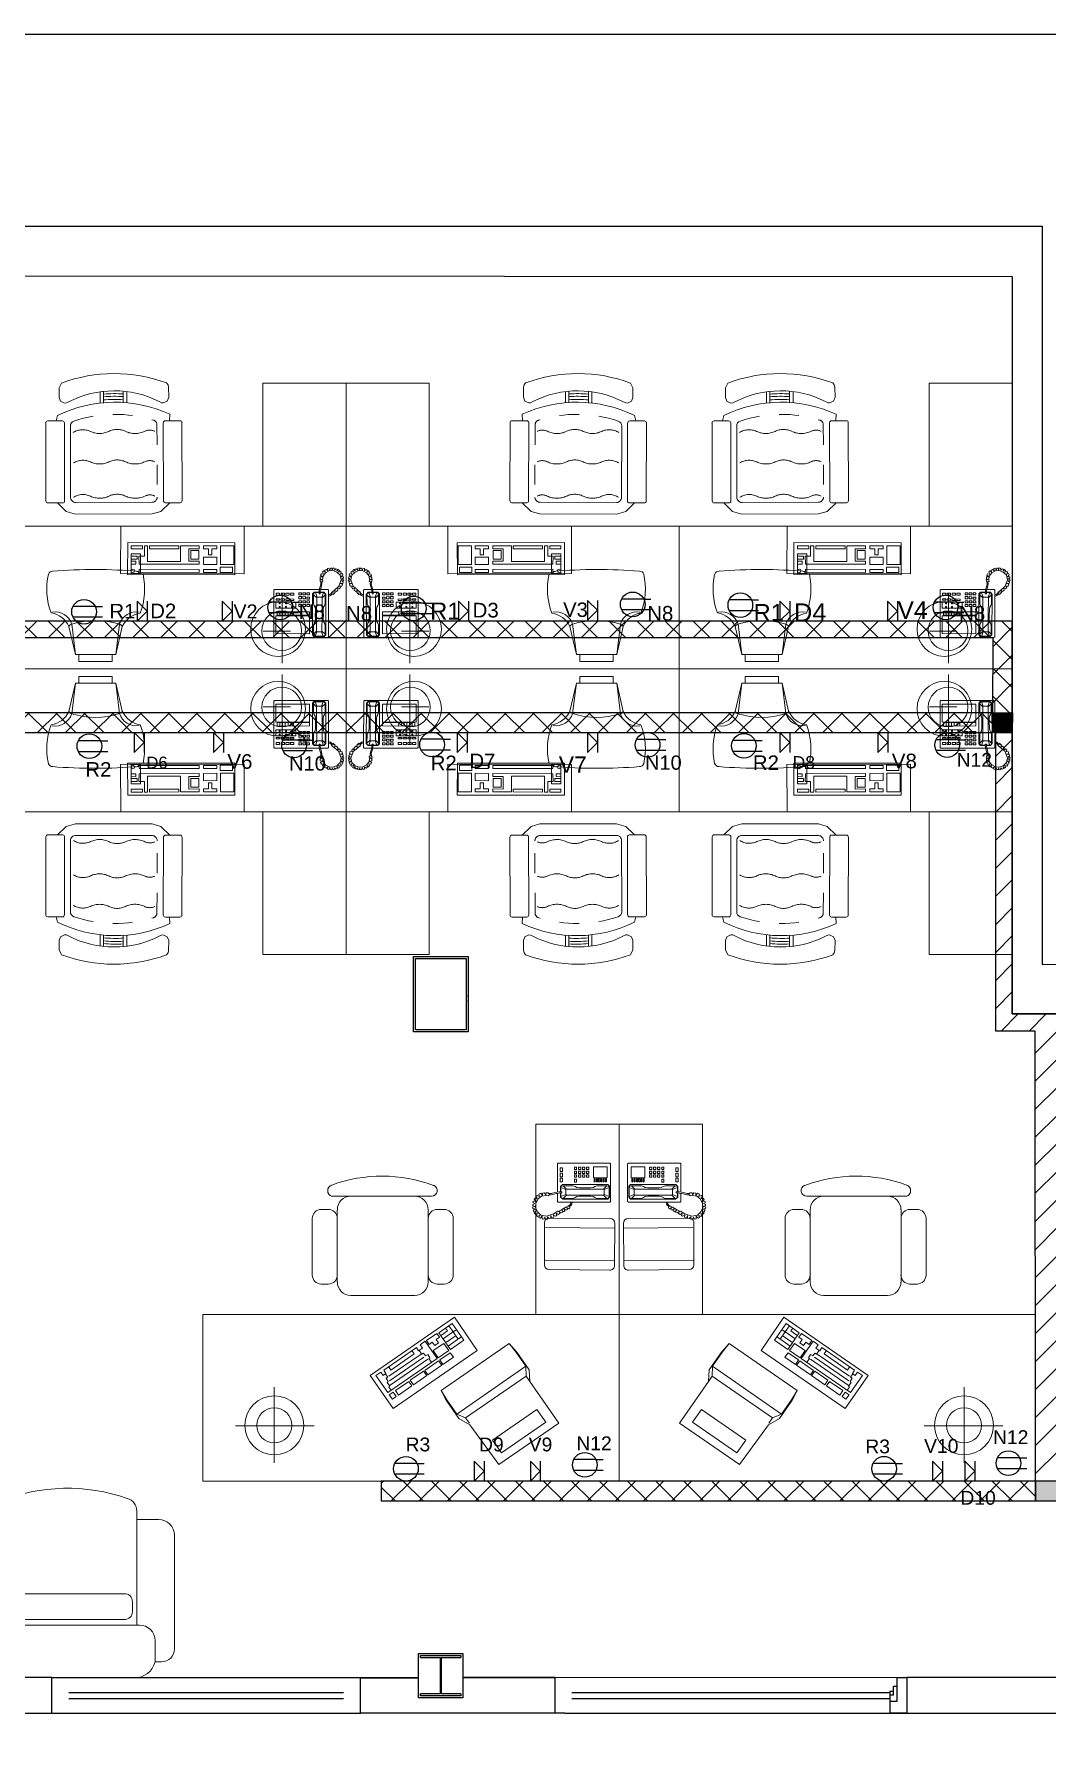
# Model space of a CAD drawing. Header units: metres. Extents: x 0 to 175, y -70 to 21.
# Drawn here: x 92.09 to 97.19, y 4.14 to 12.74 of the extents above; entities that cross this region are included whole.
import ezdxf

# ---------------------------------------------------------------- set-up
doc = ezdxf.new("R2010")
doc.units = ezdxf.units.M
doc.header["$LTSCALE"] = 0.5
doc.linetypes.add('DASHED2', pattern=[0.375, 0.25, -0.125])
for name, color, linetype in [('CANALETA', 5, 'Continuous'), ('COMUNICACION', 7, 'Continuous'), ('CUADRO', 7, 'Continuous'), ('EDIFICIO', 8, 'Continuous'), ('ENCHUFES', 5, 'Continuous'), ('Textos', 7, 'Continuous')]:
    doc.layers.add(name, color=color, linetype=linetype)
doc.layers.add('MUEBLES', color=56, linetype='Continuous', lineweight=9)
doc.styles.get("Standard").update_dxf_attribs({"font": 'arial.ttf'})

# ---------------------------------------------------------------- blocks, each defined once
blk = doc.blocks.new('A$C7FC67F2A')
for p, q in [((0, 0), (0, 1400)), ((0, 1400), (599.8, 1400)), ((330.9, 1365.8), (324.7, 1359.3)), ((339.9, 1364.3), (330.9, 1365.8)), ((331.4, 1351.1), (347.4, 1369.8)), ((341.6, 1376.3), (335.9, 1370.8)), ((335.9, 1370.8), (339.9, 1364.3)), ((347.8, 1374), (341.6, 1376.3)), ((355.5, 1385.3), (347, 1382.7)), ((347, 1382.7), (347.8, 1374.1)), ((347.8, 1370.1), (374.7, 1379.6)), ((358.7, 1377), (355.5, 1385.3)), ((365, 1388.1), (358.4, 1386.1)), ((358.4, 1386.1), (358.7, 1377)), ((370.7, 1382.1), (365, 1388.1)), ((374.9, 1391.3), (370.7, 1389.9)), ((370.7, 1389.9), (370.7, 1382.1)), ((374.7, 1379.6), (393.2, 1375.6)), ((377.5, 1382.5), (374.9, 1391.3)), ((381.7, 1389.9), (377.5, 1382.5)), ((387.5, 1388.8), (381.7, 1389.9)), ((387.2, 1379.9), (387.5, 1388.8)), ((394.9, 1386.8), (387.2, 1379.9)), ((393.2, 1375.6), (405.6, 1363)), ((400.7, 1384.5), (394.9, 1386.8)), ((398.1, 1376.2), (400.7, 1384.5)), ((405.8, 1380.2), (398.1, 1376.2)), ((405.6, 1363), (412.8, 1346.5)), ((409.3, 1376.5), (405.8, 1380.2)), ((405.9, 1368.5), (409.3, 1376.5)), ((413.6, 1371.9), (405.9, 1368.5)), ((410.2, 1361.3), (417.6, 1367.4)), ((417.6, 1367.4), (413.6, 1371.9)), ((599.8, 1400), (599.8, 0)), ((599.8, 1400), (599.8, 1050)), ((1199.8, 1400), (599.8, 1400)), ((1199.8, 1050), (1199.8, 1400)), ((132.1, 1322.9), (134.9, 1325.8)), ((132.5, 1099.4), (132.1, 1322.9)), ((134.9, 1325.8), (330.1, 1326.2)), ((136.4, 1307.4), (143.4, 1314.5)), ((136.5, 1264.9), (136.4, 1307.4)), ((137.8, 1304.5), (140.6, 1310.2)), ((156.2, 1297.5), (137.8, 1304.5)), ((137.9, 1270.6), (137.8, 1304.5)), ((140.6, 1310.2), (146.3, 1311.6)), ((143.4, 1314.5), (313.2, 1314.8)), ((146.3, 1311.6), (184.4, 1311.7)), ((146.3, 1311.6), (159, 1298.9)), ((159, 1298.9), (156.2, 1297.5)), ((156.2, 1297.5), (156.2, 1277.7)), ((222.7, 1299.1), (159, 1298.9)), ((184.4, 1311.7), (191.5, 1308.9)), ((191.5, 1308.9), (198.6, 1304.7)), ((198.6, 1304.7), (208.5, 1303.3)), ((208.5, 1303.3), (222.7, 1303.3)), ((249.5, 1303.4), (222.7, 1303.3)), ((222.7, 1299.1), (299, 1299.2)), ((259.4, 1304.8), (249.5, 1303.4)), ((266.5, 1309), (259.4, 1304.8)), ((273.6, 1311.9), (266.5, 1309)), ((311.8, 1312), (273.6, 1311.9)), ((311.8, 1312), (299, 1299.2)), ((299, 1299.2), (301.9, 1297.8)), ((301.9, 1297.8), (320.3, 1304.9)), ((301.9, 1297.8), (301.9, 1278)), ((307.8, 1334.6), (304.6, 1326.1)), ((311.8, 1338.6), (307.8, 1334.6)), ((310.3, 1326.1), (312, 1332.4)), ((314.5, 1341.6), (311.8, 1338.6)), ((317.4, 1310.6), (311.8, 1312)), ((312, 1332.4), (316.5, 1338.1)), ((315, 1349.3), (312.5, 1346.8)), ((312.5, 1346.8), (314.5, 1341.6)), ((313.2, 1314.8), (321.7, 1307.7)), ((319.2, 1347.3), (315, 1349.3)), ((327.4, 1291.6), (316, 1290.8)), ((316, 1290.8), (316, 1286.5)), ((320.5, 1354.6), (316.5, 1350.8)), ((316.5, 1350.8), (319.2, 1347.3)), ((316.5, 1338.1), (318.5, 1339.6)), ((320.3, 1304.9), (317.4, 1310.6)), ((318.5, 1339.6), (318.2, 1342.6)), ((318.2, 1342.6), (321.2, 1339.6)), ((320.3, 1291.1), (320.3, 1304.9)), ((328.7, 1351.6), (320.5, 1354.6)), ((321.2, 1339.6), (331.4, 1351.1)), ((321.7, 1307.7), (321.7, 1291.2)), ((324.7, 1359.3), (328.7, 1351.6)), ((336.5, 1293.6), (327.4, 1291.6)), ((330.1, 1326.2), (332.9, 1323.3)), ((332.9, 1323.3), (333, 1292.8)), ((350, 1297.1), (336.5, 1293.6)), ((342.6, 1290.2), (356, 1293.7)), ((356.9, 1298), (350, 1297.1)), ((356, 1293.7), (363.5, 1293.4)), ((364.3, 1297.7), (356.9, 1298)), ((363.5, 1293.4), (365.2, 1294.3)), ((368, 1302.9), (364.3, 1297.7)), ((365.2, 1294.3), (368.3, 1291.1)), ((374.6, 1301.7), (368, 1302.9)), ((368.3, 1291.1), (375.2, 1290.6)), ((373.6, 1298.9), (378.5, 1290.9)), ((375.2, 1290.6), (373.6, 1298.9)), ((389.7, 1303.2), (374.6, 1301.7)), ((378.5, 1290.9), (386.2, 1291.4)), ((386.2, 1291.4), (387.1, 1300.6)), ((387.1, 1300.6), (393.4, 1292.6)), ((403.4, 1314.1), (389.7, 1303.2)), ((393.4, 1292.6), (400, 1296.3)), ((400, 1296.3), (398.2, 1304.9)), ((398.2, 1304.9), (406.3, 1300.9)), ((411.4, 1329.3), (403.4, 1314.1)), ((406.3, 1300.9), (411.4, 1305.2)), ((411.4, 1305.2), (406.5, 1311.8)), ((406.5, 1311.8), (414.3, 1310.7)), ((418.8, 1362.2), (410.2, 1361.3)), ((412.8, 1346.5), (411.4, 1329.3)), ((412, 1323), (421.4, 1322.1)), ((417.7, 1316.1), (412, 1323)), ((414.3, 1310.7), (417.7, 1316.1)), ((415.3, 1351), (421.1, 1357.6)), ((423.1, 1350.8), (415.3, 1351)), ((415.4, 1342.2), (424.5, 1345.3)), ((423.7, 1340.2), (415.4, 1342.2)), ((415.4, 1331.9), (423.1, 1335.3)), ((423.1, 1328.2), (415.4, 1331.9)), ((421.1, 1357.6), (418.8, 1362.2)), ((421.4, 1322.1), (423.1, 1328.2)), ((424.5, 1345.3), (423.1, 1350.8)), ((423.1, 1335.3), (423.7, 1340.2)), ((143.5, 1259.3), (136.5, 1264.9)), ((156.2, 1277.7), (137.9, 1270.6)), ((137.9, 1270.6), (140.7, 1264.9)), ((140.7, 1264.9), (146.4, 1263.5)), ((314.7, 1259.6), (143.5, 1259.3)), ((146.4, 1263.5), (159.1, 1276.3)), ((146.4, 1263.5), (184.5, 1263.6)), ((222.8, 1246.7), (147.8, 1246.6)), ((147.8, 1246.6), (148.1, 1105.1)), ((159.1, 1276.3), (156.2, 1277.7)), ((222.7, 1276.4), (159.1, 1276.3)), ((184.5, 1263.6), (191.6, 1266.5)), ((191.6, 1266.5), (198.7, 1270.7)), ((198.7, 1270.7), (208.6, 1272.2)), ((208.6, 1272.2), (222.7, 1272.2)), ((222.7, 1276.4), (299.1, 1276.6)), ((249.6, 1272.2), (222.7, 1272.2)), ((223.1, 1105.3), (222.8, 1246.7)), ((239.7, 1246.8), (225.6, 1246.7)), ((225.6, 1246.7), (225.9, 1110.9)), ((240, 1111), (239.7, 1246.8)), ((259.5, 1270.8), (249.6, 1272.2)), ((266.6, 1266.6), (259.5, 1270.8)), ((262.4, 1246.8), (270.9, 1246.8)), ((262.4, 1235.5), (262.4, 1246.8)), ((270.9, 1235.5), (262.4, 1235.5)), ((262.4, 1218.5), (262.4, 1229.8)), ((262.4, 1229.8), (270.9, 1229.8)), ((273.7, 1263.8), (266.6, 1266.6)), ((270.9, 1246.8), (270.9, 1235.5)), ((270.9, 1229.8), (270.9, 1218.5)), ((311.8, 1263.9), (273.7, 1263.8)), ((277.9, 1246.8), (286.4, 1246.9)), ((278, 1235.5), (277.9, 1246.8)), ((286.4, 1235.5), (278, 1235.5)), ((278, 1229.9), (286.5, 1229.9)), ((278, 1218.5), (278, 1229.9)), ((286.4, 1246.9), (286.4, 1235.5)), ((286.5, 1229.9), (286.5, 1218.6)), ((293.5, 1246.9), (302, 1246.9)), ((293.5, 1235.6), (293.5, 1246.9)), ((302, 1235.6), (293.5, 1235.6)), ((295, 1218.6), (294.9, 1229.9)), ((294.9, 1229.9), (303.4, 1229.9)), ((299.1, 1276.6), (301.9, 1278)), ((311.8, 1263.9), (299.1, 1276.6)), ((301.9, 1278), (320.3, 1271)), ((302, 1246.9), (302, 1235.6)), ((303.4, 1229.9), (303.5, 1218.6)), ((310.5, 1235.6), (310.5, 1246.9)), ((310.5, 1246.9), (319, 1246.9)), ((319, 1235.6), (310.5, 1235.6)), ((310.5, 1229.9), (319, 1229.9)), ((310.5, 1218.6), (310.5, 1229.9)), ((317.5, 1265.3), (311.8, 1263.9)), ((321.7, 1266.7), (314.7, 1259.6)), ((316, 1286.5), (328.2, 1286.7)), ((320.3, 1271), (317.5, 1265.3)), ((319, 1246.9), (319, 1235.6)), ((319, 1229.9), (319, 1218.6)), ((320.3, 1271), (320.3, 1286.6)), ((321.7, 1286.6), (321.7, 1266.7)), ((328.2, 1286.7), (342.6, 1290.2)), ((333, 1287.9), (333.4, 1099.8)), ((159, 1052), (158.7, 1166.5)), ((225.7, 1178.8), (239.9, 1178.9)), ((225.8, 1167.5), (239.9, 1167.5)), ((225.8, 1156.2), (239.9, 1156.2)), ((255.4, 1188.8), (255.6, 1105.3)), ((280.9, 1188.8), (255.4, 1188.8)), ((258.3, 1174.7), (258.3, 1170.4)), ((262.5, 1174.7), (258.3, 1174.7)), ((258.3, 1170.4), (262.5, 1170.4)), ((258.3, 1149.2), (258.3, 1145)), ((262.6, 1149.2), (258.3, 1149.2)), ((270.9, 1218.5), (262.4, 1218.5)), ((262.4, 1212.9), (270.9, 1212.9)), ((262.5, 1201.5), (262.4, 1212.9)), ((271, 1201.6), (262.5, 1201.5)), ((262.5, 1170.4), (262.5, 1174.7)), ((262.6, 1145), (262.6, 1149.2)), ((270.9, 1212.9), (271, 1201.6)), ((273.8, 1174.7), (273.8, 1170.4)), ((278.1, 1174.7), (273.8, 1174.7)), ((273.8, 1170.4), (278.1, 1170.5)), ((273.9, 1149.2), (273.9, 1145)), ((278.1, 1149.2), (273.9, 1149.2)), ((286.5, 1218.6), (278, 1218.5)), ((278, 1212.9), (286.5, 1212.9)), ((278, 1201.6), (278, 1212.9)), ((286.5, 1201.6), (278, 1201.6)), ((278.1, 1170.5), (278.1, 1174.7)), ((278.1, 1145), (278.1, 1149.2)), ((281, 1105.4), (280.9, 1188.8)), ((286.5, 1212.9), (286.5, 1201.6)), ((288, 1180.4), (288, 1166.2)), ((293.6, 1180.4), (288, 1180.4)), ((288, 1166.2), (293.7, 1166.2)), ((293.7, 1160.6), (288, 1160.6)), ((288, 1160.6), (288, 1146.4)), ((293.7, 1166.2), (293.6, 1180.4)), ((293.7, 1146.4), (293.7, 1160.6)), ((303.5, 1218.6), (295, 1218.6)), ((295, 1201.6), (295, 1212.9)), ((295, 1212.9), (303.5, 1212.9)), ((303.5, 1201.6), (295, 1201.6)), ((303.5, 1212.9), (303.5, 1201.6)), ((309.2, 1166.3), (309.2, 1180.4)), ((309.2, 1180.4), (317.7, 1180.4)), ((317.7, 1166.3), (309.2, 1166.3)), ((309.3, 1146.5), (309.2, 1160.6)), ((309.2, 1160.6), (317.7, 1160.6)), ((319, 1218.6), (310.5, 1218.6)), ((310.5, 1213), (319, 1213)), ((310.6, 1201.6), (310.5, 1213)), ((319, 1201.7), (310.6, 1201.6)), ((317.7, 1180.4), (317.7, 1166.3)), ((317.7, 1160.6), (317.7, 1146.5)), ((319, 1213), (319, 1201.7)), ((24, 1131.3), (314.7, 1131.9)), ((132.5, 1099.4), (135.4, 1096.6)), ((135.4, 1096.6), (330.6, 1097)), ((148.1, 1105.1), (223.1, 1105.3)), ((225.8, 1144.9), (239.9, 1144.9)), ((225.8, 1133.6), (240, 1133.6)), ((225.8, 1122.3), (240, 1122.3)), ((225.9, 1110.9), (240, 1111)), ((255.6, 1105.3), (281, 1105.4)), ((258.3, 1145), (262.6, 1145)), ((262.6, 1123.7), (258.4, 1123.7)), ((258.4, 1123.7), (258.4, 1119.5)), ((258.4, 1119.5), (262.6, 1119.5)), ((262.6, 1119.5), (262.6, 1123.7)), ((273.9, 1145), (278.1, 1145)), ((273.9, 1123.8), (273.9, 1119.5)), ((278.2, 1123.8), (273.9, 1123.8)), ((273.9, 1119.5), (278.2, 1119.5)), ((278.2, 1119.5), (278.2, 1123.8)), ((288, 1146.4), (293.7, 1146.4)), ((293.7, 1140.8), (288, 1140.8)), ((288, 1140.8), (288.1, 1126.6)), ((288.1, 1126.6), (293.7, 1126.6)), ((293.7, 1121), (288.1, 1121)), ((288.1, 1121), (288.1, 1106.8)), ((288.1, 1106.8), (293.8, 1106.8)), ((293.7, 1126.6), (293.7, 1140.8)), ((293.8, 1106.8), (293.7, 1121)), ((317.7, 1146.5), (309.3, 1146.5)), ((309.3, 1126.7), (309.3, 1140.8)), ((309.3, 1140.8), (317.8, 1140.8)), ((317.8, 1126.7), (309.3, 1126.7)), ((309.3, 1106.9), (309.3, 1121)), ((309.3, 1121), (317.8, 1121)), ((317.8, 1106.9), (309.3, 1106.9)), ((317.8, 1140.8), (317.8, 1126.7)), ((317.8, 1121), (317.8, 1106.9)), ((330.6, 1097), (333.4, 1099.8)), ((599.8, 1050), (1199.8, 1050)), ((395.4, 932.2), (530, 932.4)), ((396.3, 482.2), (395.4, 932.2)), ((597.6, 972.4), (399.6, 971.8)), ((401.1, 452.5), (399.6, 971.8)), ((530.9, 482.4), (530, 932.4)), ((404.8, 922.9), (426.9, 923)), ((404.9, 870.8), (404.8, 922.9)), ((427, 870.8), (404.9, 870.8)), ((426.9, 923), (427, 870.8)), ((438.6, 928.8), (516.7, 929)), ((438.7, 872.3), (438.6, 928.8)), ((516.8, 872.5), (438.7, 872.3)), ((516.7, 929), (516.8, 872.5)), ((405.6, 800.8), (405.5, 857.3)), ((405.5, 857.3), (418, 857.3)), ((418.1, 800.8), (405.6, 800.8)), ((418, 857.3), (418.1, 800.8)), ((438.9, 800.8), (438.7, 857.4)), ((438.7, 857.4), (469.5, 857.4)), ((469.6, 800.9), (438.9, 800.8)), ((469.5, 857.4), (469.6, 800.9)), ((478.8, 835.8), (504.4, 835.9)), ((478.8, 822.5), (478.8, 835.8)), ((504.4, 822.6), (478.8, 822.5)), ((504.3, 857.5), (516.8, 857.5)), ((504.4, 835.9), (504.3, 857.5)), ((504.5, 801), (504.4, 822.6)), ((516.9, 801), (504.5, 801)), ((516.8, 857.5), (516.9, 801)), ((405.7, 782.5), (418.1, 782.5)), ((406.2, 530.7), (405.7, 782.5)), ((418.1, 782.5), (418.6, 530.7)), ((439.7, 782.6), (452.2, 782.6)), ((440.2, 530.5), (439.7, 782.6)), ((452.2, 782.6), (452.3, 739.4)), ((452.3, 739.4), (504.6, 739.5)), ((460.6, 747.7), (460.5, 781.8)), ((460.5, 781.8), (496.8, 781.8)), ((496.9, 747.8), (460.6, 747.7)), ((496.8, 781.8), (496.9, 747.8)), ((504.5, 782.7), (516.9, 782.7)), ((504.6, 739.5), (504.5, 782.7)), ((516.9, 782.7), (517.1, 704.6)), ((517.1, 704.6), (451, 704.5)), ((451, 704.5), (451.3, 565.7)), ((504.9, 574.1), (504.7, 697.9)), ((504.7, 697.9), (517.1, 697.9)), ((517.1, 697.9), (517.4, 574.1)), ((661.8, 622.4), (698.2, 659.3)), ((698.2, 640.5), (698.3, 702.6)), ((706.9, 711.2), (1036.2, 710.5)), ((1042.8, 702.1), (1042.7, 640.7)), ((1042.7, 658.8), (1069.8, 659.6)), ((1125.1, 648.4), (1117.5, 632.2)), ((1141.6, 654.9), (1125.1, 648.4)), ((1183, 654.6), (1141.6, 654.9)), ((1193.4, 651.9), (1183, 654.6)), ((1201.3, 645.3), (1193.4, 651.9)), ((517.4, 574.1), (504.9, 574.1)), ((650.7, 263.4), (651.4, 586)), ((651.4, 586), (661.8, 622.4)), ((700.2, 584.7), (699.2, 263.9)), ((706.7, 632.6), (1033.8, 631.8)), ((1117.5, 632.2), (1118.4, 624.3)), ((1118.4, 624.3), (1123.2, 615.4)), ((483.4, 536.8), (401.3, 536.7)), ((401.3, 536.7), (401.4, 497)), ((418.6, 530.7), (406.2, 530.7)), ((473.4, 529.9), (440.2, 530.5)), ((440.3, 497), (440.3, 516.7)), ((440.3, 516.7), (452.7, 516.7)), ((451.3, 565.7), (517.4, 565.8)), ((452.7, 516.7), (452.8, 497.1)), ((461, 522.5), (473.5, 522.6)), ((461.1, 497.1), (461, 522.5)), ((517.4, 552.5), (473.4, 552.4)), ((473.4, 552.4), (473.4, 529.9)), ((473.5, 522.6), (473.5, 497.1)), ((483.5, 497.1), (483.4, 536.8)), ((505.1, 497.2), (505, 544.2)), ((505, 544.2), (517.4, 544.2)), ((517.4, 565.8), (517.4, 552.5)), ((517.4, 544.2), (517.5, 497.2)), ((178, 459.8), (60, 432.1)), ((60, 432.1), (187.9, 447.9)), ((60, 432.1), (60.4, 262.6)), ((396.3, 482.2), (530.9, 482.4)), ((599, 453.1), (401.1, 452.5)), ((401.4, 497), (483.5, 497.1)), ((452.8, 497.1), (440.3, 497)), ((473.5, 497.1), (461.1, 497.1)), ((517.5, 497.2), (505.1, 497.2)), ((1166.6, 463.9), (1118.3, 464)), ((1163.3, 478.3), (1118.4, 478.4)), ((31.4, 417.3), (60, 417.3)), ((31.4, 417.3), (31.7, 277.3)), ((1116.8, 380.9), (1165.9, 381.1)), ((1116.9, 366.5), (1162.7, 366.7)), ((31.7, 277.3), (60.3, 277.3)), ((60.4, 262.6), (188.3, 247.3)), ((60.4, 262.6), (178.5, 235.3)), ((661.5, 223.9), (650.7, 263.4)), ((697.1, 187.8), (661.5, 223.9)), ((705.8, 217.4), (1032.9, 216.7)), ((1020.6, 241.6), (720.8, 242.3)), ((1117.4, 224.9), (1116.7, 216.6)), ((1116.7, 216.6), (1125.2, 200.4)), ((1121.5, 233.4), (1117.4, 224.9)), ((697.2, 209.5), (697, 147.4)), ((1041.6, 146.4), (1041.7, 207.8)), ((1064, 187.6), (1041.6, 182.5)), ((1125.2, 200.4), (1140.6, 194.9)), ((1140.6, 194.9), (1181.5, 194.9)), ((1181.5, 194.9), (1200.5, 204.3)), ((705.6, 138.8), (1034.9, 138)), ((0, 0), (599.8, 0))]:
    blk.add_line(p, q)
at = {"linetype": 'DASHED2', "ltscale": 50}
blk.add_line((1024.7, 605.6), (721.9, 606.3), dxfattribs=at)
for centre, radius in [((167.5, 1114.6), 115.1), ((160.5, 1129.9), 83.4), ((412.1, 504.1), 7.47)]:
    blk.add_circle(centre, radius)
for centre, radius, start, end in [((706.9, 702.6), 8.62, 89.9117, 179.78568), ((1034.2, 702.1), 8.62, 359.86679, 89.9117), ((574.2, 429.7), 546.4, 333.69605, 24.88146), ((706.8, 641.2), 8.62, 179.8416, 269.9117), ((1034, 640.7), 8.62, 269.9117, 359.86679), ((748.6, 426), 419.7, 332.68073, 26.82105), ((608.9, 425.9), 631.8, 339.46721, 20.31816), ((136.6, 549.5), 98.8, 294.79911, 351.36455), ((165.3, 518.4), 74, 287.76084, 9.31244), ((336.3, 269.2), 284.5, 77.55488, 111.02159), ((393.7, 515), 17.9, 356.06927, 70.89231), ((-1765.2, 342.8), 2182.8, 355.3566, 4.88798), ((168.5, 441.9), 20.3, 17.23062, 61.98801), ((-129.2, 347), 332.7, 342.56254, 17.66791), ((585.7, 429.7), 546.4, 354.87885, 3.59711), ((598.8, 429.7), 546.4, 354.88731, 3.59853), ((610, 429.6), 546.4, 354.89453, 3.59975), ((168.9, 253.2), 20.3, 298.24244, 342.99983), ((137.4, 145.5), 98.8, 8.86591, 65.43135), ((166, 176.7), 74, 350.91802, 72.46962), ((705.8, 208.8), 8.62, 89.82859, 179.89869), ((720.8, 263.9), 21.6, 179.82859, 269.87014), ((1020.7, 263.2), 21.6, 269.87014, 341.48609), ((1033.1, 207.8), 8.62, 359.8735, 89.82859), ((336, 426.6), 284.5, 249.21298, 282.67987), ((392.5, 166), 17.9, 289.33814, 4.16119), ((705.7, 147.4), 8.62, 179.95461, 269.82859), ((1032.9, 146.4), 8.62, 269.82859, 359.8735)]:
    blk.add_arc(centre, radius, start, end)
for centre, radius, start, end in [((721.8, 584.7), 21.6, 89.87014, 179.82859), ((682.3, 575.8), 48.7, 334.19481, 25.54548), ((826.4, 575.5), 48.7, 334.19481, 25.54548), ((954.4, 575.2), 48.7, 334.19481, 25.54548), ((1024.7, 584), 21.6, 17.08144, 89.87014), ((523, 429.8), 546.4, 341.48609, 17.08144), ((810.2, 514), 93.4, 154.19481, 205.54548), ((954.3, 513.6), 93.4, 154.19481, 205.54548), ((1082.3, 513.3), 93.4, 154.19481, 205.54548), ((653, 438.9), 80.8, 334.19481, 25.54548), ((797.1, 438.5), 80.8, 334.19481, 25.54548), ((925.2, 438.2), 80.8, 334.19481, 25.54548), ((806.3, 364.7), 89.5, 154.19481, 205.54548), ((950.4, 364.4), 89.5, 154.19481, 205.54548), ((1078.5, 364.1), 89.5, 154.19481, 205.54548), ((658.8, 294.2), 73.9, 327.46554, 25.54548), ((802.9, 293.9), 73.9, 327.46554, 25.54548), ((931, 293.6), 73.9, 327.46554, 25.54548)]:
    blk.add_arc(centre, radius, start, end, dxfattribs=at)
blk = doc.blocks.new('A$C1C031582')
for p, q in [((1167, 3500), (1167, 746)), ((2566, 3500), (1167, 3500)), ((2566, 0), (2566, 3500)), ((1631, 2564), (1631, 3224)), ((1955, 2900), (1321, 2900)), ((2822, 2503), (2822, 2444)), ((3374, 2579), (2898, 2579)), ((3449, 2444), (3449, 2503)), ((2898, 2369), (2839, 2369)), ((2898, 2369), (3374, 2369)), ((3447, 2369), (3374, 2369)), ((3560, 2416), (3560, 2255)), ((2726, 2255), (2726, 1718)), ((3560, 2255), (3560, 1718)), ((2839, 1605), (2898, 1605)), ((3374, 1605), (2898, 1605)), ((3374, 1605), (3447, 1605)), ((3560, 1718), (3560, 1605)), ((3560, 1605), (3560, 1576)), ((2822, 1529), (2822, 1470)), ((3449, 1470), (3449, 1529)), ((2898, 1395), (3374, 1395)), ((1167, 0), (1167, 743)), ((2566, 700), (4166, 700)), ((3336, 628), (2983, 628)), ((4166, 700), (4166, 0)), ((4166, 0), (1167, 0)), ((3332, 36), (2979, 38))]:
    blk.add_line(p, q)
at = {"linetype": 'ByBlock'}
for p, q in [((2055, 2093), (1776, 1900)), ((1910, 1944), (2054, 2044)), ((2054, 2044), (2083, 2002)), ((2544, 1385), (2055, 2093)), ((1776, 1900), (2264, 1192)), ((1891, 1932), (1854, 1906)), ((1854, 1906), (1877, 1873)), ((1877, 1873), (1914, 1899)), ((1927, 1880), (1889, 1855)), ((1914, 1899), (1891, 1932)), ((2196, 1530), (1910, 1944)), ((2004, 1768), (1927, 1880)), ((1934, 1920), (1957, 1936)), ((1957, 1936), (1964, 1926)), ((1964, 1926), (1996, 1949)), ((1972, 1925), (2190, 1608)), ((1996, 1949), (2003, 1940)), ((2003, 1940), (2031, 1959)), ((2009, 1930), (2209, 1641)), ((2031, 1959), (2040, 1945)), ((2040, 1945), (2068, 1964)), ((2047, 1936), (2233, 1665)), ((2083, 2002), (2055, 1983)), ((2055, 1983), (2071, 1960)), ((2071, 1960), (2099, 1979)), ((2099, 1979), (2289, 1704)), ((2128, 1937), (2100, 1918)), ((2100, 1918), (2236, 1722)), ((1889, 1855), (1967, 1743)), ((1967, 1743), (2004, 1768)), ((2014, 1755), (1976, 1729)), ((1976, 1729), (2053, 1617)), ((2091, 1643), (2014, 1755)), ((2236, 1722), (2263, 1741)), ((2053, 1617), (2091, 1643)), ((2097, 1633), (2060, 1608)), ((2060, 1608), (2140, 1491)), ((2178, 1517), (2097, 1633)), ((2197, 1599), (2169, 1580)), ((2341, 1629), (2196, 1530)), ((2203, 1590), (2197, 1599)), ((2231, 1609), (2203, 1590)), ((2241, 1644), (2218, 1627)), ((2218, 1627), (2231, 1609)), ((2260, 1677), (2232, 1658)), ((2232, 1658), (2241, 1644)), ((2289, 1704), (2261, 1685)), ((2261, 1685), (2284, 1652)), ((2284, 1652), (2312, 1671)), ((2312, 1671), (2341, 1629)), ((2347, 1620), (2314, 1598)), ((2314, 1598), (2334, 1570)), ((2408, 1532), (2347, 1620)), ((1847, 1454), (1693, 1348)), ((1729, 1365), (1850, 1449)), ((1928, 1496), (1847, 1454)), ((1850, 1449), (1928, 1496)), ((2323, 923), (1928, 1496)), ((2140, 1491), (2178, 1517)), ((2184, 1508), (2147, 1482)), ((2147, 1482), (2208, 1393)), ((2245, 1419), (2184, 1508)), ((2263, 1562), (2203, 1520)), ((2203, 1520), (2264, 1432)), ((2324, 1474), (2263, 1562)), ((2264, 1432), (2324, 1474)), ((2413, 1514), (2273, 1418)), ((2301, 1437), (2356, 1358)), ((2334, 1570), (2306, 1550)), ((2306, 1550), (2328, 1518)), ((2328, 1518), (2356, 1537)), ((2333, 1452), (2384, 1377)), ((2356, 1537), (2376, 1509)), ((2362, 1479), (2417, 1400)), ((2376, 1509), (2408, 1532)), ((2393, 1494), (2428, 1442)), ((2490, 1403), (2413, 1514)), ((2428, 1442), (2452, 1458)), ((1693, 1348), (1639, 1256)), ((1699, 1290), (1729, 1365)), ((2131, 783), (1729, 1365)), ((2208, 1393), (2245, 1419)), ((2264, 1192), (2544, 1385)), ((2273, 1418), (2351, 1306)), ((2351, 1306), (2490, 1403)), ((2420, 1395), (2359, 1353)), ((2359, 1353), (2375, 1330)), ((2471, 1431), (2420, 1395)), ((2420, 1395), (2436, 1372)), ((1639, 1256), (1305, 1012)), ((1652, 1257), (1699, 1290)), ((2049, 782), (1699, 1290)), ((1305, 1012), (1653, 508)), ((1403, 990), (1511, 1064)), ((1511, 1064), (1768, 691)), ((1403, 990), (1661, 617)), ((2131, 783), (2252, 867)), ((2250, 859), (2323, 923)), ((2252, 867), (2323, 923)), ((1653, 508), (2002, 750)), ((2002, 750), (2049, 782)), ((2002, 750), (2101, 756)), ((2049, 782), (2131, 783)), ((2101, 756), (2250, 859)), ((3440, 721), (3430, 716)), ((3455, 708), (3440, 721)), ((3456, 725), (3455, 708)), ((3468, 728), (3456, 725)), ((3475, 708), (3468, 728)), ((3479, 726), (3475, 708)), ((3490, 725), (3479, 726)), ((3498, 708), (3490, 725)), ((3506, 725), (3498, 708)), ((3519, 721), (3506, 725)), ((3517, 700), (3519, 721)), ((1661, 617), (1768, 691)), ((2939, 78), (2943, 588)), ((3020, 38), (3024, 622)), ((3291, 36), (3296, 620)), ((3385, 624), (3365, 618)), ((3365, 618), (3368, 602)), ((3371, 646), (3368, 633)), ((3368, 633), (3385, 624)), ((3368, 602), (3386, 602)), ((3391, 646), (3371, 646)), ((3386, 602), (3372, 589)), ((3372, 589), (3377, 575)), ((3376, 588), (3372, 75)), ((3381, 675), (3375, 663)), ((3375, 663), (3391, 646)), ((3377, 575), (3397, 575)), ((3397, 575), (3379, 568)), ((3399, 670), (3381, 675)), ((3398, 695), (3390, 687)), ((3390, 687), (3399, 670)), ((3391, 611), (3400, 659)), ((3412, 551), (3391, 611)), ((3416, 687), (3398, 695)), ((3400, 659), (3428, 686)), ((3419, 713), (3409, 704)), ((3409, 704), (3416, 687)), ((3432, 697), (3419, 713)), ((3428, 686), (3465, 702)), ((3430, 716), (3432, 697)), ((3465, 702), (3503, 699)), ((3503, 699), (3537, 681)), ((3533, 713), (3517, 700)), ((3545, 705), (3533, 713)), ((3537, 681), (3561, 651)), ((3542, 688), (3545, 705)), ((3557, 699), (3542, 688)), ((3566, 688), (3557, 699)), ((3558, 670), (3566, 688)), ((3577, 674), (3558, 670)), ((3561, 651), (3565, 611)), ((3565, 611), (3562, 596)), ((3562, 596), (3573, 588)), ((3567, 645), (3585, 659)), ((3587, 643), (3567, 645)), ((3571, 615), (3589, 626)), ((3589, 612), (3571, 615)), ((3573, 588), (3573, 571)), ((3585, 659), (3577, 674)), ((3581, 589), (3588, 596)), ((3583, 586), (3581, 589)), ((3582, 569), (3583, 586)), ((3589, 626), (3587, 643)), ((3588, 596), (3589, 612)), ((3379, 568), (3384, 549)), ((3384, 549), (3403, 551)), ((3403, 551), (3392, 533)), ((3392, 533), (3399, 523)), ((3399, 523), (3417, 528)), ((3417, 528), (3407, 511)), ((3407, 511), (3414, 497)), ((3433, 514), (3412, 551)), ((3414, 497), (3431, 503)), ((3431, 503), (3420, 488)), ((3420, 488), (3426, 474)), ((3426, 474), (3444, 482)), ((3444, 482), (3430, 467)), ((3430, 467), (3435, 457)), ((3431, 509), (3433, 514)), ((3435, 508), (3431, 509)), ((3449, 482), (3435, 508)), ((3435, 457), (3454, 463)), ((3454, 463), (3444, 444)), ((3444, 444), (3449, 435)), ((3469, 447), (3449, 482)), ((3449, 435), (3465, 440)), ((3465, 440), (3455, 423)), ((3480, 428), (3469, 447)), ((3510, 512), (3516, 518)), ((3510, 78), (3510, 512)), ((3516, 518), (3584, 518)), ((3535, 474), (3551, 493)), ((3535, 96), (3535, 474)), ((3545, 483), (3541, 471)), ((3541, 471), (3570, 442)), ((3541, 471), (3541, 386)), ((3557, 490), (3545, 483)), ((3551, 493), (3588, 493)), ((3573, 449), (3557, 490)), ((3588, 490), (3557, 490)), ((3570, 442), (3573, 449)), ((3570, 273), (3570, 442)), ((3573, 571), (3575, 556)), ((3573, 449), (3617, 449)), ((3575, 556), (3582, 526)), ((3590, 539), (3582, 569)), ((3582, 526), (3587, 505)), ((3587, 505), (3589, 480)), ((3589, 480), (3598, 480)), ((3598, 507), (3590, 539)), ((3595, 518), (3831, 518)), ((3598, 480), (3598, 507)), ((3598, 493), (3642, 493)), ((3633, 490), (3598, 490)), ((3617, 449), (3633, 490)), ((3620, 442), (3617, 449)), ((3648, 471), (3620, 442)), ((3620, 273), (3620, 442)), ((3633, 490), (3645, 483)), ((3642, 493), (3658, 477)), ((3645, 483), (3648, 471)), ((3648, 471), (3648, 386)), ((3658, 477), (3658, 96)), ((3680, 496), (3680, 477)), ((3711, 496), (3680, 496)), ((3680, 477), (3711, 477)), ((3711, 477), (3711, 496)), ((3724, 496), (3724, 477)), ((3755, 496), (3724, 496)), ((3724, 477), (3755, 477)), ((3755, 477), (3755, 496)), ((3768, 496), (3768, 477)), ((3799, 496), (3768, 496)), ((3768, 477), (3799, 477)), ((3799, 477), (3799, 496)), ((3831, 518), (3837, 512)), ((3837, 512), (3837, 78)), ((3455, 423), (3458, 416)), ((3458, 416), (3465, 414)), ((3465, 414), (3476, 414)), ((3473, 422), (3480, 428)), ((3479, 422), (3473, 422)), ((3476, 414), (3485, 402)), ((3483, 418), (3479, 422)), ((3491, 412), (3483, 418)), ((3485, 402), (3493, 397)), ((3498, 407), (3491, 412)), ((3493, 397), (3510, 395)), ((3510, 405), (3498, 407)), ((3541, 386), (3548, 370)), ((3548, 370), (3557, 354)), ((3557, 354), (3560, 332)), ((3560, 332), (3560, 273)), ((3633, 354), (3630, 332)), ((3630, 332), (3630, 273)), ((3642, 370), (3633, 354)), ((3648, 386), (3642, 370)), ((3677, 376), (3702, 376)), ((3677, 358), (3677, 376)), ((3702, 358), (3677, 358)), ((3702, 376), (3702, 358)), ((3721, 376), (3740, 376)), ((3721, 358), (3721, 376)), ((3740, 358), (3721, 358)), ((3721, 323), (3721, 342)), ((3721, 342), (3740, 342)), ((3740, 323), (3721, 323)), ((3721, 307), (3740, 307)), ((3721, 288), (3721, 307)), ((3740, 288), (3721, 288)), ((3740, 376), (3740, 358)), ((3740, 342), (3740, 323)), ((3740, 307), (3740, 288)), ((3752, 358), (3752, 376)), ((3752, 376), (3771, 376)), ((3771, 358), (3752, 358)), ((3752, 323), (3752, 342)), ((3752, 342), (3771, 342)), ((3771, 323), (3752, 323)), ((3752, 307), (3771, 307)), ((3752, 288), (3752, 307)), ((3771, 288), (3752, 288)), ((3771, 376), (3771, 358)), ((3771, 342), (3771, 323)), ((3771, 307), (3771, 288)), ((3784, 376), (3803, 376)), ((3784, 358), (3784, 376)), ((3803, 358), (3784, 358)), ((3784, 342), (3803, 342)), ((3784, 323), (3784, 342)), ((3803, 323), (3784, 323)), ((3784, 307), (3803, 307)), ((3784, 288), (3784, 307)), ((3803, 288), (3784, 288)), ((3803, 376), (3803, 358)), ((3803, 342), (3803, 323)), ((3803, 307), (3803, 288)), ((3541, 188), (3548, 203)), ((3541, 103), (3541, 188)), ((3548, 203), (3557, 219)), ((3557, 219), (3560, 241)), ((3560, 241), (3560, 273)), ((3570, 273), (3570, 131)), ((3620, 273), (3620, 131)), ((3630, 241), (3630, 273)), ((3633, 219), (3630, 241)), ((3642, 203), (3633, 219)), ((3648, 188), (3642, 203)), ((3648, 103), (3648, 188)), ((3680, 210), (3680, 200)), ((3705, 210), (3680, 210)), ((3680, 200), (3705, 200)), ((3680, 191), (3680, 181)), ((3705, 191), (3680, 191)), ((3680, 181), (3705, 181)), ((3705, 172), (3680, 172)), ((3680, 172), (3680, 162)), ((3680, 162), (3705, 162)), ((3680, 153), (3680, 144)), ((3705, 153), (3680, 153)), ((3680, 144), (3705, 144)), ((3705, 200), (3705, 210)), ((3705, 181), (3705, 191)), ((3705, 162), (3705, 172)), ((3705, 144), (3705, 153)), ((3714, 216), (3806, 216)), ((3714, 100), (3714, 216)), ((3721, 273), (3740, 273)), ((3721, 254), (3721, 273)), ((3740, 254), (3721, 254)), ((3740, 273), (3740, 254)), ((3752, 254), (3752, 273)), ((3752, 273), (3771, 273)), ((3771, 254), (3752, 254)), ((3771, 273), (3771, 254)), ((3784, 273), (3803, 273)), ((3784, 254), (3784, 273)), ((3803, 254), (3784, 254)), ((3803, 273), (3803, 254)), ((3806, 216), (3806, 100)), ((3516, 71), (3510, 78)), ((3831, 71), (3516, 71)), ((3551, 81), (3535, 96)), ((3541, 103), (3570, 131)), ((3545, 90), (3541, 103)), ((3557, 84), (3545, 90)), ((3645, 81), (3551, 81)), ((3573, 125), (3557, 84)), ((3633, 84), (3557, 84)), ((3570, 131), (3573, 125)), ((3573, 125), (3617, 125)), ((3620, 131), (3617, 125)), ((3617, 125), (3633, 84)), ((3648, 103), (3620, 131)), ((3633, 84), (3645, 90)), ((3645, 90), (3648, 103)), ((3658, 96), (3645, 81)), ((3680, 134), (3680, 125)), ((3705, 134), (3680, 134)), ((3680, 125), (3705, 125)), ((3680, 115), (3680, 106)), ((3705, 115), (3680, 115)), ((3680, 106), (3705, 106)), ((3705, 125), (3705, 134)), ((3705, 106), (3705, 115)), ((3806, 100), (3714, 100)), ((3837, 78), (3831, 71))]:
    blk.add_line(p, q, dxfattribs=at)
for radius in [248, 148]:
    blk.add_circle((1635, 2898), radius)
for centre, radius, start, end in [((2898, 2503), 75.6, 90, 180), ((2898, 2444), 75.6, 180, 270), ((3374, 2503), 75.6, 0, 90), ((3374, 2444), 75.6, 270, 0), ((3607, 2399), 50.2, 20.0456, 159.9544), ((2839, 2255), 113, 90, 180), ((3447, 2255), 113, 0, 90), ((2490, 1991), 1239, 339.6389, 20.0456), ((2839, 1718), 113, 180, 270), ((2898, 1529), 75.6, 90, 180), ((3374, 1529), 75.6, 0, 90), ((3447, 1718), 113, 270, 0), ((2898, 1470), 75.6, 180, 270), ((3374, 1470), 75.6, 270, 0), ((3608, 1576), 47.4, 180, 339.6389), ((2983, 588), 40, 90, 179.5491), ((3336, 588), 40, 359.5491, 90), ((2979, 78), 40, 179.5491, 269.603), ((3332, 76), 40, 269.603, 359.5491)]:
    blk.add_arc(centre, radius, start, end)
for p in [(1167, 0), (2566, 0)]:
    blk.add_point(p, dxfattribs=at)
blk = doc.blocks.new('sl05-2')
for p, q in [((-1.0284, 0), (1.0284, 0)), ((-1.1645, -0.0796), (-1.133, -0.0796)), ((-1.133, -0.0796), (-1.133, -0.1858)), ((1.1213, -0.0796), (1.1528, -0.0796)), ((1.1213, -0.0796), (1.1213, -0.1858)), ((-1.2309, -0.1459), (-1.2309, -0.7175)), ((1.2192, -0.1459), (1.2192, -0.7175)), ((-1.0534, -0.2654), (1.0284, -0.2654)), ((-1.0401, -0.2654), (-1.0401, -0.8401)), ((-0.3506, -0.2654), (-0.3506, -0.8885)), ((0.3389, -0.2654), (0.3389, -0.8885)), ((1.0284, -0.2654), (1.0284, -0.8401)), ((-1.1513, -0.7971), (-1.0401, -0.7971)), ((1.0284, -0.7971), (1.1395, -0.7971))]:
    blk.add_line(p, q)
for points in [[(-0.3905, -0.3327), (-0.3905, -0.3836, -0.414214), (-0.4303, -0.4234), (-0.9782, -0.4234, -0.414214), (-1.0181, -0.3836), (-1.0181, -0.3327, -0.414214), (-0.9782, -0.2929), (-0.4303, -0.2929, -0.414214)], [(0.3095, -0.3327), (0.3095, -0.3836, -0.414214), (0.2697, -0.4234), (-0.2783, -0.4234, -0.414214), (-0.3181, -0.3836), (-0.3181, -0.3327, -0.414214), (-0.2783, -0.2929), (0.2697, -0.2929, -0.414214)], [(0.9942, -0.3327), (0.9942, -0.3836, -0.414214), (0.9544, -0.4234), (0.4065, -0.4234, -0.414214), (0.3667, -0.3836), (0.3667, -0.3327, -0.414214), (0.4065, -0.2929), (0.9544, -0.2929, -0.414214)]]:
    blk.add_lwpolyline(points, format="xyb", close=True)
for centre, radius, start, end in [((-1.0317, -0.1042), 0.1043, 88.20746, 166.33589), ((1.0417, -0.0796), 0.0796, 0, 90), ((-1.1645, -0.1459), 0.0663, 90, 180), ((1.1528, -0.1459), 0.0663, 0, 90), ((-1.0534, -0.1858), 0.0796, 180, 270), ((1.0417, -0.1858), 0.0796, 270, 0), ((-1.1513, -0.7175), 0.0796, 180, 270), ((1.1395, -0.7175), 0.0796, 270, 0), ((-0.9738, -0.8401), 0.0663, 180, 253.39845), ((0.9621, -0.8401), 0.0663, 286.60155, 0), ((-0.6918, -0.0442), 0.9106, 250.70341, 292.00514), ((-0.0059, -0.0259), 0.929, 248.21557, 291.78443), ((0.6801, -0.0442), 0.9106, 247.99486, 289.29659)]:
    blk.add_arc(centre, radius, start, end)
blk = doc.blocks.new('COMUNICACION')
at = {"layer": 'COMUNICACION'}
for p, q in [((0, 0.0002), (0, -0.0998)), ((0.0499, -0.0499), (0, 0)), ((0.0499, 0), (0.0499, -0.0998)), ((0, -0.0998), (0.0499, -0.0499))]:
    blk.add_line(p, q, dxfattribs=at)
blk = doc.blocks.new('Tomacorriente')
at = {"layer": 'ENCHUFES'}
for p, q in [((0.0563, 0.0263), (-0.0563, 0.0263)), ((0.0563, 0.0263), (0.0923, 0.0263)), ((-0.0563, -0.0263), (0.0563, -0.0263)), ((0.0563, -0.0263), (0.0923, -0.0263))]:
    blk.add_line(p, q, dxfattribs=at)
blk.add_circle((0, 0), 0.0621, dxfattribs=at)

msp = doc.modelspace()

# ---------------------------------------------------------------- hatches: boundary and pattern name
at = {"layer": 'CANALETA'}
h = msp.add_hatch(dxfattribs=at)
h.set_pattern_fill('_USER', color=256, scale=0.1, angle=45, pattern_type=0)
h.set_pattern_definition([(45, (68.44035, -8.22068), (-0.07071068, 0.07071068), [])])
h.paths.add_polyline_path([(101.3658, 10.4591, 0.399356), (101.1928, 10.6412), (101.202, 10.5419, -0.363891), (101.2613, 10.4831), (101.481, 8.0949, -0.445112), (101.4025, 7.9939), (101.0863, 7.9709), (101.0863, 8.2509), (100.9863, 8.2509), (100.6155, 8.2509), (100.6155, 8.1509), (99.7689, 8.1509), (99.7689, 8.0509), (100.7105, 8.0509), (100.7105, 8.1047), (100.9863, 8.1047), (100.9863, 7.8564), (101.4025, 7.8958, 0.386886), (101.5837, 8.0949)])
h.paths.add_polyline_path([(100.7105, 7.8009), (99.7689, 7.8009), (99.7689, 7.7009), (100.6167, 7.7009), (100.6167, 7.6178), (100.7121, 7.6178), (100.8188, 6.3214), (100.939, 6.3325), (100.8102, 7.7244), (100.7105, 7.7244)])
h.paths.add_polyline_path([(99.0721, 7.7009), (99.072, 7.8005), (98.9691, 7.8004), (98.9704, 5.9462, -0.414214), (98.4711, 5.4462), (98.0493, 5.4462), (98.0493, 5.3462), (98.4707, 5.3462, 0.414842), (99.0721, 5.9489)])
h.paths.add_polyline_path([(97.2493, 7.801), (97.0179, 7.801), (97.018, 9.2192), (96.9347, 9.2192), (96.9347, 7.7143), (97.1336, 7.7143), (97.1359, 5.4462), (97.2493, 5.4462)])
h = msp.add_hatch(dxfattribs=at)
h.set_pattern_fill('_USER', color=256, scale=0.1, angle=45, double=1, pattern_type=0)
h.set_pattern_definition([(45, (68.44035, -8.22068), (-0.07071068, 0.07071068), []), (135, (68.44035, -8.22068), (-0.07071068, -0.07071068), [])])
h.paths.add_polyline_path([(90.2986, 9.7821), (90.2986, 9.6991), (96.9198, 9.699), (96.9186, 9.3192), (97.0186, 9.3192), (97.0184, 9.7821)])
h.paths.add_polyline_path([(96.9186, 9.2192), (96.9186, 9.3192), (90.2986, 9.3192), (90.2986, 9.2192)])
h.paths.add_polyline_path([(93.8365, 5.4462), (93.8365, 5.3462), (97.1359, 5.3462), (97.1359, 5.4462)])
h = msp.add_hatch(color=256, dxfattribs=at)
h.dxf.hatch_style = 1
h.paths.add_polyline_path([(97.018, 9.2192), (97.0186, 9.3192), (96.9186, 9.3192), (96.9186, 9.2192)])
h = msp.add_hatch(color=256, dxfattribs=at)
h.dxf.hatch_style = 1
h.paths.add_polyline_path([(97.2493, 5.4462), (97.1359, 5.4462), (97.1359, 5.3462), (97.2493, 5.3462)])
h.paths.add_polyline_path([(99.7689, 7.8009), (99.6689, 7.8009), (99.6689, 7.7009), (99.7689, 7.7009)])

# ---------------------------------------------------------------- linework, layer by layer
for points in [[(96.9186, 9.3192), (97.0186, 9.3192), (97.0184, 9.7821), (90.2986, 9.7821), (90.2986, 9.6991), (96.9198, 9.699)], [(96.9186, 9.3192), (90.2986, 9.3192), (90.2986, 9.2192), (96.9186, 9.2192)], [(96.9186, 9.3192), (97.0186, 9.3192), (97.018, 9.2192), (96.9186, 9.2192)], [(97.2493, 5.4462), (97.1359, 5.4462), (97.1336, 7.7143), (96.9347, 7.7143), (96.9347, 9.2192), (97.018, 9.2192), (97.0179, 7.801), (97.2493, 7.801)], [(97.1359, 5.4462), (93.8365, 5.4462), (93.8365, 5.3462), (97.1359, 5.3462)], [(97.2493, 5.4462), (97.1359, 5.4462), (97.1359, 5.3462), (97.2493, 5.3462)]]:
    msp.add_lwpolyline(points, close=True, dxfattribs=at)
at = {"layer": 'CUADRO'}
msp.add_lwpolyline([(88.1616, 12.7407), (102.1146, 12.7407), (102.1146, 3.2422), (88.1616, 3.2422)], close=True, dxfattribs=at)
at = {"layer": 'EDIFICIO'}
for p, q in [((94.2765, 7.8823), (94.274, 7.8943)), ((94.0341, 4.5568), (94.1331, 4.5568)), ((94.0341, 4.5568), (94.1331, 4.5568)), ((94.1331, 4.5568), (94.1331, 4.3739)), ((94.1331, 4.5568), (94.1331, 4.3739)), ((94.1391, 4.5568), (94.2381, 4.5568)), ((94.1391, 4.5568), (94.1391, 4.3739)), ((94.1391, 4.5568), (94.2381, 4.5568)), ((94.1391, 4.5568), (94.1391, 4.3739)), ((93.7307, 4.4549), (92.1754, 4.4549)), ((93.7307, 4.4557), (94.0241, 4.4557)), ((94.7117, 4.4557), (94.2481, 4.4557)), ((96.4375, 4.4546), (94.7117, 4.4557)), ((96.4196, 4.3672), (96.4196, 4.4105)), ((96.4375, 4.4105), (96.4196, 4.4105)), ((96.4375, 4.3373), (96.4375, 4.4546)), ((96.4873, 4.4546), (96.4375, 4.4546)), ((94.1331, 4.3739), (94.0341, 4.3739)), ((94.1331, 4.3739), (94.0341, 4.3739)), ((94.2381, 4.3739), (94.1391, 4.3739)), ((94.2381, 4.3739), (94.1391, 4.3739)), ((96.4016, 4.3874), (96.4196, 4.3874)), ((96.4196, 4.3672), (96.4016, 4.3672)), ((96.4016, 4.3426), (96.4016, 4.2754)), ((92.1754, 4.2759), (93.7307, 4.2756)), ((94.7616, 4.2756), (94.7117, 4.2756)), ((94.7616, 4.2756), (96.4016, 4.2756)), ((96.4873, 4.2754), (96.4016, 4.2754))]:
    msp.add_line(p, q, dxfattribs=at)
at = {"layer": 'EDIFICIO', "ltscale": 0.025}
for p, q in [((93.645, 4.379), (92.2611, 4.379)), ((93.645, 4.349), (92.2611, 4.349)), ((96.4016, 4.379), (94.7974, 4.379)), ((96.4016, 4.349), (94.7974, 4.349))]:
    msp.add_line(p, q, dxfattribs=at)
at = {"layer": 'EDIFICIO', "ltscale": 0.05}
msp.add_line((96.4016, 4.2754), (96.4873, 4.2754), dxfattribs=at)
at = {"layer": 'EDIFICIO'}
msp.add_lwpolyline([(89.1811, 11.7719), (97.1689, 11.7719), (97.1689, 8.0509), (98.9689, 8.0522), (98.9704, 5.9462, -0.414629), (98.4704, 5.4462), (98.0493, 5.4462), (98.0493, 5.5962), (98.4704, 5.5962, 0.446701), (98.8201, 5.9865), (98.8189, 7.8009), (97.3993, 7.8009), (97.3993, 5.4462), (97.2493, 5.4462), (97.2493, 7.8009), (97.0179, 7.801), (97.0189, 11.5164), (89.3307, 11.5218), (89.1812, 11.5218)], format="xyb", close=True, dxfattribs=at)
for points in [[(93.9982, 7.7108), (93.9982, 8.0911), (94.274, 8.0911), (94.274, 7.7108)], [(93.7307, 4.4549), (94.0241, 4.4549), (94.0241, 4.5769), (94.2481, 4.5769), (94.2481, 4.4557), (94.7117, 4.4548), (94.7117, 4.2756), (93.7307, 4.2756)], [(94.2481, 4.5769), (94.2481, 4.3529), (94.0241, 4.3529), (94.0241, 4.5769)], [(91.5629, 4.4551), (91.5629, 4.2759), (92.1754, 4.2759), (92.1754, 4.4551)], [(96.4873, 4.4555), (96.4873, 4.2753), (97.7849, 4.2753), (97.7849, 4.4555)]]:
    msp.add_lwpolyline(points, close=True, dxfattribs=at)
for points in [[(94.0082, 7.7208), (94.0082, 8.0811), (94.264, 8.0811), (94.264, 7.7208), (94.0082, 7.7208)], [(94.0082, 7.7208), (94.0082, 8.0811), (94.264, 8.0811), (94.264, 7.7208), (94.0082, 7.7208)], [(94.0082, 7.7208), (94.0082, 8.0811), (94.264, 8.0811), (94.264, 7.7208), (94.0082, 7.7208)], [(94.0341, 4.5568), (94.0341, 4.5669), (94.2381, 4.5669), (94.2381, 4.5568)], [(94.2381, 4.3739), (94.2381, 4.3629), (94.0341, 4.3629), (94.0341, 4.3739)], [(96.4016, 4.3874), (96.4016, 4.3373), (96.4375, 4.3373)]]:
    msp.add_lwpolyline(points, dxfattribs=at)
msp.add_arc((94.2584, 7.8785), 0.0186, 327.53182, 11.78354, dxfattribs=at)

# ---------------------------------------------------------------- block references
at = {"layer": 'COMUNICACION'}
for p in [(92.6053, 9.8819), (93.0342, 9.8819), (94.2261, 9.8818), (94.8768, 9.8858), (95.846, 9.8823), (96.3893, 9.8819), (92.59, 9.2192), (92.99, 9.2192), (94.2192, 9.2192), (94.8768, 9.2192), (95.846, 9.2192), (96.3406, 9.2192), (94.3054, 5.546), (94.5883, 5.5463), (96.6167, 5.546), (96.7788, 5.546)]:
    msp.add_blockref('COMUNICACION', p, dxfattribs=at)
at = {"layer": 'ENCHUFES'}
for p in [(93.3271, 9.8506), (93.9998, 9.8456), (95.1041, 9.8659), (95.6469, 9.8621), (96.682, 9.8506), (92.3375, 9.8286), (92.3643, 9.1512), (93.3964, 9.1552), (94.0924, 9.1593), (95.1794, 9.1579), (95.6649, 9.1529), (96.6899, 9.1565), (96.999, 5.5363), (93.9608, 5.5083), (94.8628, 5.5281), (96.3718, 5.5085)]:
    msp.add_blockref('Tomacorriente', p, dxfattribs=at)
at = {"layer": 'MUEBLES'}
for name, p, xscale, yscale, zscale, rotation in [('A$C7FC67F2A', (91.9786, 9.5406), -0.001200000000000012, 0.001200000000000012, 0.001200000000000012, 270), ('A$C7FC67F2A', (95.3386, 9.5406), 0.001200000000000012, 0.001200000000000012, 0.001200000000000012, 90.00000000000001), ('A$C7FC67F2A', (95.3386, 9.5406), -0.001200000000000012, 0.001200000000000012, 0.001200000000000012, 270), ('A$C7FC67F2A', (91.9786, 9.5406), 0.001200000000000012, 0.001200000000000012, 0.001200000000000012, 270), ('A$C7FC67F2A', (95.3386, 9.5406), -0.001200000000000012, 0.001200000000000012, 0.001200000000000012, 90), ('A$C7FC67F2A', (95.3386, 9.5406), 0.001200000000000012, 0.001200000000000012, 0.001200000000000012, 270), ('A$C1C031582', (95.036, 4.7463), 0.0006000000000000061, 0.0006000000000000061, 0.0006000000000000061, 90.00940374347849), ('A$C1C031582', (95.0358, 4.7463), -0.0006000000000000061, 0.0006000000000000061, 0.0006000000000000062, 269.9905962565215)]:
    msp.add_blockref(name, p, dxfattribs=dict(at, xscale=xscale, yscale=yscale, zscale=zscale, rotation=rotation))
at = {"layer": 'MUEBLES', "rotation": 180}
msp.add_blockref('sl05-2', (91.5629, 4.4551), dxfattribs=at)

# ---------------------------------------------------------------- texts
at = {"layer": 'Textos', "attachment_point": 1}
for s, insert, char_height in [('R1', (92.4654, 9.8683), 0.07349), ('R1', (94.0828, 9.8752), 0.08571), ('R1', (95.7136, 9.8678), 0.08571), ('R2', (92.3441, 9.0707), 0.07349), ('R2', (94.0855, 9.1033), 0.07349), ('R2', (95.7103, 9.1043), 0.07349), ('R3', (93.9589, 5.6655), 0.06958), ('R3', (96.2773, 5.6557), 0.06958)]:
    msp.add_mtext(s, dxfattribs=dict(at, insert=insert, char_height=char_height))
for s, insert, char_height, width in [('^ID2', (92.671, 9.8697), 0.07349, 0.104324), ('^IV2', (93.091, 9.8659), 0.07081, 0.100518), ('N8', (93.4205, 9.8657), 0.07391, 0.104918), ('N8', (93.6585, 9.8575), 0.07391, 0.104918), ('^ID3', (94.2967, 9.8737), 0.07393, 0.104942), ('^IV3', (94.7537, 9.8754), 0.07265, 0.103123), ('N8', (95.1771, 9.8578), 0.07391, 0.104918), ('^ID4', (95.9178, 9.8709), 0.09163, 0.130074), ('^IV4', (96.4392, 9.8819), 0.0891, 0.126484), ('N8', (96.7501, 9.8575), 0.07391, 0.104918), ('^ID6', (92.6516, 9.0984), 0.06, 0.085171), ('^IV6', (93.0603, 9.1108), 0.07391, 0.104918), ('N10', (93.3717, 9.1003), 0.07213, 0.102392), ('^ID7', (94.2808, 9.1137), 0.07339, 0.104183), ('^IV7', (94.7315, 9.0993), 0.08232, 0.116852), ('N10', (95.1663, 9.1044), 0.07213, 0.102392), ('^ID8', (95.91, 9.1011), 0.06363, 0.09033), ('^IV8', (96.4109, 9.1132), 0.07391, 0.104918), ('N12', (96.7381, 9.1168), 0.06947, 0.098607), ('N12', (96.9213, 5.7026), 0.06958, 0.098762), ('^ID9', (94.3294, 5.6655), 0.06958, 0.098762), ('^IV9', (94.5799, 5.6655), 0.06958, 0.098762), ('N12', (94.8202, 5.6714), 0.06958, 0.098762), ('^IV10', (96.5738, 5.6578), 0.06958, 0.098762), ('^ID10', (96.7567, 5.3965), 0.06958, 0.098762)]:
    msp.add_mtext(s, dxfattribs=dict(at, insert=insert, char_height=char_height, width=width))

doc.saveas('drawing.dxf')
